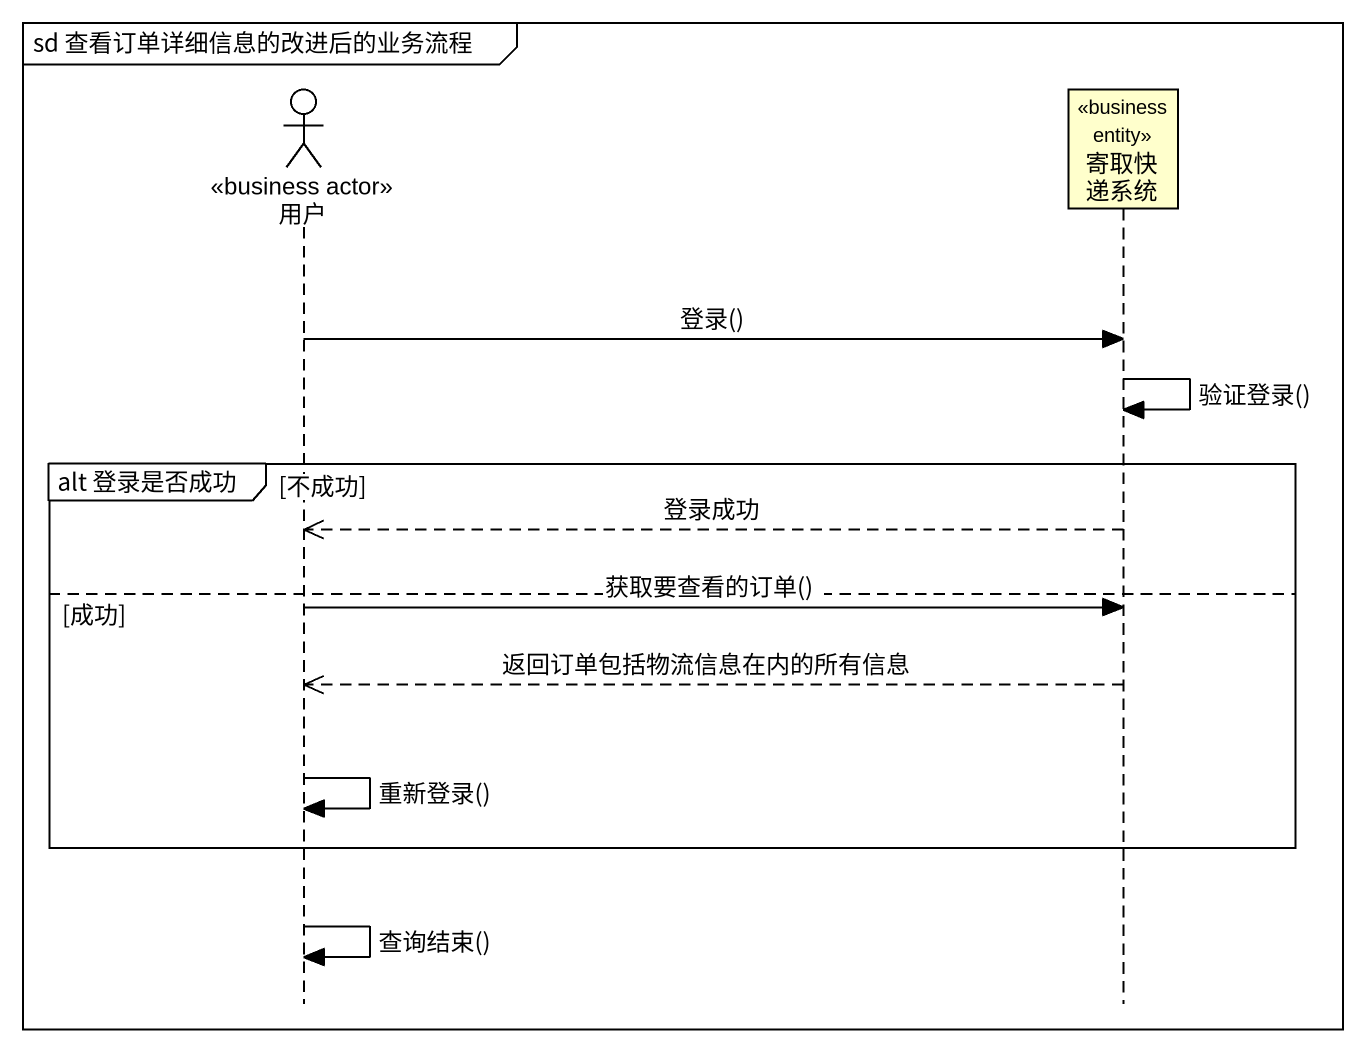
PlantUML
@startuml
mainframe sd 查看订单详细信息的改进后的业务流程
hide footbox
actor 用户 <<business actor>>
participant 寄取快递系统 <<business entity>>

用户 -> 寄取快递系统 : 登录()
寄取快递系统 -> 寄取快递系统 : 验证登录()
group alt 登录是否成功 [不成功]
  寄取快递系统 -->> 用户 : 登录成功
else 成功
  用户 -> 寄取快递系统 : 获取要查看的订单()
  寄取快递系统 -->> 用户 : 返回订单包括物流信息在内的所有信息
  用户 -> 用户 : 重新登录()
end
用户 -> 用户 : 查询结束()
@enduml
